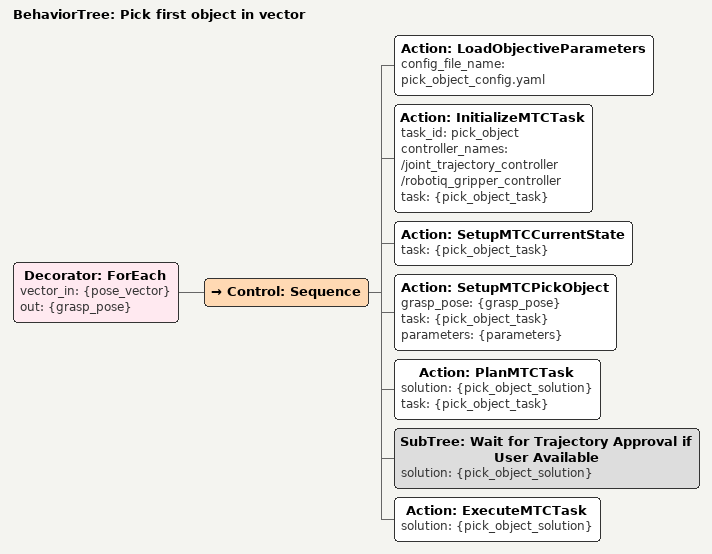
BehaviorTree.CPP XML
<?xml version='1.0' encoding='utf-8'?>
<root BTCPP_format="4" main_tree_to_execute="Pick first object in vector">
  <BehaviorTree ID="Pick first object in vector" _description="Pick the first object in a vector">
    <Decorator ID="ForEach" vector_in="{pose_vector}" out="{grasp_pose}">
      <Control ID="Sequence">
        <Action ID="LoadObjectiveParameters" config_file_name="pick_object_config.yaml"/>
        <Action ID="InitializeMTCTask" task_id="pick_object" controller_names="/joint_trajectory_controller /robotiq_gripper_controller" task="{pick_object_task}"/>
        <Action ID="SetupMTCCurrentState" task="{pick_object_task}"/>
        <Action ID="SetupMTCPickObject" grasp_pose="{grasp_pose}" task="{pick_object_task}" parameters="{parameters}"/>
        <Action ID="PlanMTCTask" solution="{pick_object_solution}" task="{pick_object_task}"/>
        <SubTree ID="Wait for Trajectory Approval if User Available" solution="{pick_object_solution}"/>
        <Action ID="ExecuteMTCTask" solution="{pick_object_solution}"/>
      </Control>
    </Decorator>
  </BehaviorTree>
</root>
